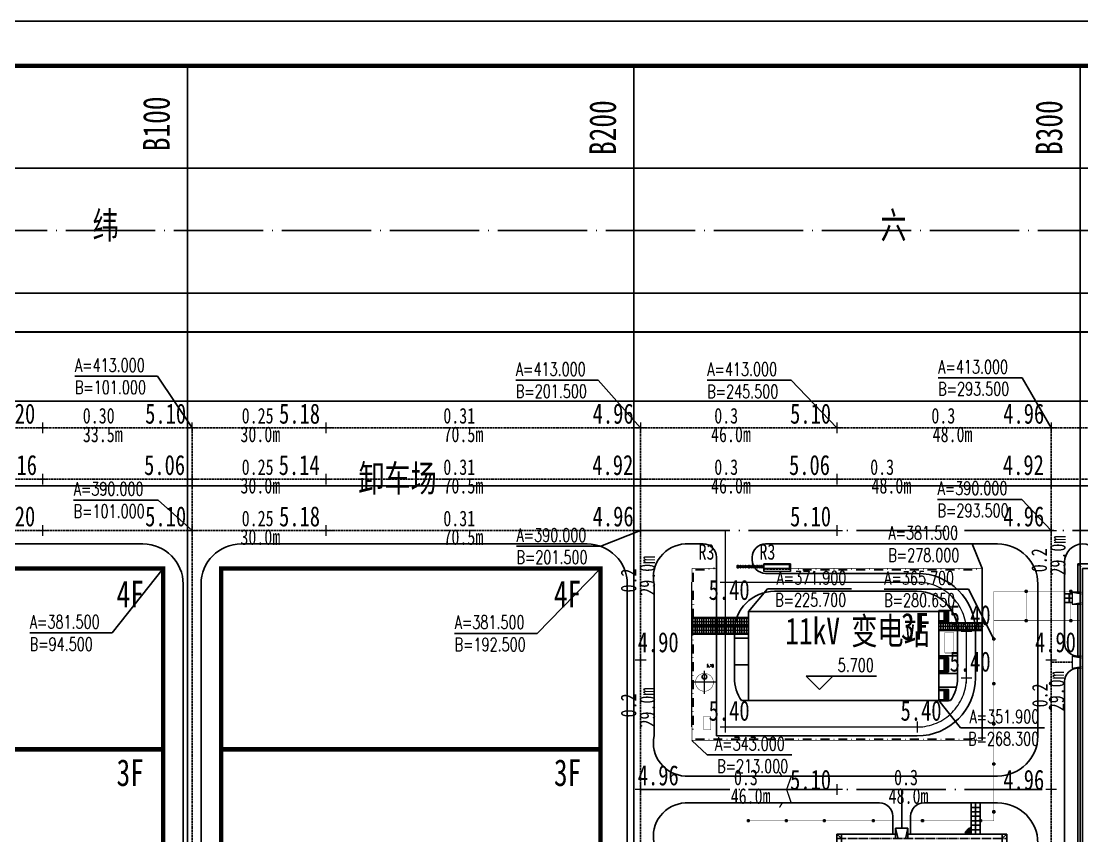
# Model space of a CAD drawing. Header units: metres. Extents: x -170 to 1091, y -90 to 504.
# Drawn here: x 62.7 to 300.4, y 321.6 to 504.1 of the extents above; entities that cross this region are included whole.
import ezdxf
from ezdxf.enums import TextEntityAlignment as Align

# ---------------------------------------------------------------- set-up
doc = ezdxf.new("R2010")
doc.units = ezdxf.units.M
for name, pattern in [('ACAD_ISO10W100', [18.7, 12, -3, 0.7, -3]), ('ACAD_ISO12W100', [22.4, 12, -3, 0.7, -3, 0.7, -3]), ('CENTER', [50.8, 31.75, -6.35, 6.35, -6.35]), ('CENTER2', [28.575, 19.05, -3.175, 3.175, -3.175]), ('DASH', [0.35, 0.25, -0.1]), ('DASHED2', [0.375, 0.25, -0.125]), ('DOTE', [2.42, 2, -0.2, 0.02, -0.2])]:
    doc.linetypes.add(name, pattern=pattern)
for name, color, linetype in [('1', 7, 'CONTINUOUS'), ('DIM_COOR', 3, 'CONTINUOUS'), ('DIM_ELEV', 3, 'CONTINUOUS'), ('DIM_SYMB', 3, 'CONTINUOUS'), ('DL', 7, 'CONTINUOUS'), ('DOTE', 1, 'DOTE'), ('GROUND', 2, 'CONTINUOUS'), ('PUB_DIM', 3, 'CONTINUOUS'), ('PUB_TEXT', 7, 'CONTINUOUS'), ('PUB_TITLE', 4, 'CONTINUOUS'), ('road', 2, 'CONTINUOUS'), ('S_STAIR', 2, 'CONTINUOUS'), ('STAIR', 2, 'CONTINUOUS'), ('围墙', 4, 'CONTINUOUS'), ('定位中心线', 3, 'CENTER2'), ('方格网', 6, 'CONTINUOUS'), ('柱', 2, 'CONTINUOUS'), ('电缆沟', 4, 'CONTINUOUS'), ('绿化', 3, 'CONTINUOUS'), ('选址蓝线', 5, 'CONTINUOUS'), ('道路HK', 1, 'CONTINUOUS')]:
    doc.layers.add(name, color=color, linetype=linetype)
doc.layers.add('双点划线', color=3, linetype='ACAD_ISO12W100', lineweight=18)
doc.layers.add('红线', color=1, linetype='CONTINUOUS', lineweight=9)
doc.styles.add('_TCH_DIM', font='SIMPLEX', dxfattribs={"bigfont": 'GBCBIG'})
doc.styles.add('DIM_FONT', font='SIMPLEX', dxfattribs={"width": 0.7, "bigfont": 'GBCBIG'})

# ---------------------------------------------------------------- blocks, each defined once
blk = doc.blocks.new('A$C10801FB6')
for p, q in [((84.37, 202.72), (7.96, 202.72)), ((7.96, 200.72), (7.96, 202.72)), ((8.57, 200.31), (7.96, 202.72)), ((84.05, 200.72), (84.37, 202.72)), ((84.37, 200.72), (84.37, 202.72)), ((2.85, 195.09), (2.85, 201.42)), ((7.96, 201.42), (2.85, 201.42)), ((3.55, 200.72), (2.85, 201.42)), ((89.4, 201.42), (84.37, 201.42)), ((88.7, 200.72), (89.4, 201.42)), ((89.4, 201.42), (89.4, 194.89)), ((88.7, 194.89), (90.7, 194.89)), ((88.7, 194.49), (90.7, 194.89)), ((90.7, 192.19), (90.7, 194.89)), ((88.7, 192.59), (90.7, 192.19)), ((2.85, 180.74), (2.85, 192.39)), ((88.7, 192.19), (90.7, 192.19)), ((88.7, 190.74), (90.7, 190.74)), ((88.7, 190.34), (90.7, 190.74)), ((89.4, 192.19), (89.4, 190.74)), ((90.7, 188.04), (90.7, 190.74)), ((88.7, 188.44), (90.7, 188.04)), ((88.7, 188.04), (90.7, 188.04)), ((89.4, 188.04), (89.4, 145.74)), ((2.85, 131.79), (2.85, 178.04)), ((88.7, 145.74), (90.7, 145.74)), ((88.7, 145.34), (90.7, 145.74)), ((90.7, 145.74), (90.7, 143.04)), ((88.7, 143.44), (90.7, 143.04)), ((88.7, 143.04), (90.7, 143.04)), ((89.4, 143.04), (89.4, 129.94)), ((88.7, 129.94), (89.8, 129.94)), ((88.7, 129.69), (89.7, 129.69)), ((88.7, 129.69), (89.7, 129.69)), ((88.7, 128.3), (88.7, 129.69)), ((88.7, 128.3), (89.07, 128.46)), ((88.75, 128.32), (88.75, 129.69)), ((88.75, 129.51), (89.65, 129.51)), ((88.75, 129.26), (89.65, 129.26)), ((88.75, 129.01), (89.65, 129.01)), ((88.75, 128.76), (89.65, 128.76)), ((88.75, 128.5), (89.17, 128.5)), ((89.16, 128.5), (89.92, 128.83)), ((89.4, 128.6), (89.4, 102.49)), ((89.65, 128.71), (89.65, 129.69)), ((89.7, 128.74), (89.7, 129.69)), ((89.7, 129.59), (89.8, 129.59)), ((89.8, 129.59), (89.8, 129.94)), ((2.85, 119.52), (2.85, 123.59)), ((2.85, 51.59), (2.85, 116.82)), ((88.7, 102.49), (90.7, 102.49)), ((88.7, 102.09), (90.7, 102.49)), ((90.7, 102.49), (90.7, 100.29)), ((88.7, 100.69), (90.7, 100.29)), ((88.7, 100.29), (90.7, 100.29)), ((89.4, 100.29), (89.4, 92.87)), ((88.7, 92.87), (90.7, 92.87)), ((88.7, 92.47), (90.7, 92.87)), ((90.7, 88.67), (90.7, 92.87)), ((88.7, 89.07), (90.7, 88.67)), ((88.7, 88.67), (90.7, 88.67)), ((89.4, 88.67), (89.4, 63.69)), ((90.7, 63.69), (88.7, 63.69)), ((88.7, 63.29), (90.7, 63.69)), ((90.7, 58.89), (90.7, 63.69)), ((88.7, 59.29), (90.7, 58.89)), ((88.7, 58.89), (90.7, 58.89)), ((89.4, 58.89), (89.4, 34.43)), ((2.85, 30.89), (2.85, 46.37)), ((88.7, 34.74), (89.07, 34.58)), ((88.7, 34.74), (88.7, 33.34)), ((88.7, 33.34), (89.7, 33.34)), ((88.7, 33.34), (89.7, 33.34)), ((88.75, 34.72), (88.75, 33.34)), ((88.75, 34.53), (89.17, 34.53)), ((88.75, 34.28), (89.65, 34.28)), ((88.75, 34.03), (89.65, 34.03)), ((88.75, 33.78), (89.65, 33.78)), ((88.75, 33.53), (89.65, 33.53)), ((89.16, 34.54), (89.92, 34.21)), ((89.65, 34.32), (89.65, 33.34)), ((89.7, 34.3), (89.7, 33.34)), ((89.7, 33.44), (89.8, 33.44)), ((89.8, 33.44), (89.8, 33.09)), ((88.7, 33.09), (89.8, 33.09)), ((89.4, 33.09), (89.4, 23.94)), ((2.85, 23.94), (2.85, 28.19)), ((88.7, 23.94), (90.7, 23.94)), ((88.7, 23.54), (90.7, 23.94)), ((90.7, 23.94), (90.7, 21.74)), ((88.7, 22.14), (90.7, 21.74)), ((88.7, 21.74), (90.7, 21.74)), ((89.4, 21.74), (89.4, 20.04)), ((88.7, 20.07), (88.7, 17.19)), ((88.7, 20.04), (89.4, 20.04))]:
    blk.add_line(p, q)
at = {"linetype": 'DASH', "ltscale": 1000}
for p, q in [((88.7, 129.69), (88.75, 129.69)), ((88.7, 33.34), (88.75, 33.34))]:
    blk.add_line(p, q, dxfattribs=at)
for points in [[(89.07, 128.46), (89, 128.49), (89.27, 128.46), (89.16, 128.5)], [(89.07, 34.58), (89, 34.55), (89.27, 34.58), (89.16, 34.54)]]:
    blk.add_lwpolyline(points)
at = {"layer": 'DOTE', "linetype": 'ACAD_ISO10W100', "ltscale": 200}
for p, q in [((88.37, 200.39), (3.87, 200.39)), ((3.87, 20.39), (3.87, 200.39)), ((88.37, 20.39), (88.37, 200.39)), ((88.37, 20.39), (3.87, 20.39)), ((58.87, 16.89), (58.87, 1.81)), ((101.49, 16.89), (58.87, 16.89))]:
    blk.add_line(p, q, dxfattribs=at)
at = {"layer": '双点划线'}
for p, q in [((1.55, 195.09), (3.55, 195.09)), ((1.55, 195.09), (3.55, 194.69)), ((1.55, 195.09), (1.55, 192.39)), ((1.55, 192.39), (3.55, 192.79)), ((1.55, 192.39), (3.55, 192.39)), ((1.55, 180.74), (1.55, 178.04)), ((1.55, 180.74), (3.55, 180.74)), ((1.55, 180.74), (3.55, 180.34)), ((1.55, 178.04), (3.55, 178.44)), ((1.55, 178.04), (3.55, 178.04)), ((1.55, 131.79), (3.55, 131.79)), ((1.55, 131.79), (3.55, 131.52)), ((1.55, 123.59), (1.55, 131.79)), ((1.55, 123.59), (3.55, 123.92)), ((1.55, 123.59), (3.55, 123.59)), ((1.55, 119.52), (3.55, 119.52)), ((1.55, 119.52), (3.55, 119.12)), ((1.55, 119.52), (1.55, 116.82)), ((1.55, 116.82), (3.55, 117.22)), ((1.55, 116.82), (3.55, 116.82)), ((1.55, 51.59), (1.55, 46.39)), ((1.55, 30.89), (1.55, 28.19)), ((1.55, 30.89), (3.55, 30.89)), ((1.55, 30.89), (3.55, 30.49)), ((1.55, 28.19), (3.55, 28.59)), ((1.55, 28.19), (3.55, 28.19))]:
    blk.add_line(p, q, dxfattribs=at)
at = {"layer": '双点划线', "linetype": 'Continuous'}
for p, q in [((1.55, 51.59), (3.55, 51.59)), ((1.55, 51.59), (3.55, 51.19)), ((1.55, 46.39), (3.55, 46.79)), ((1.55, 46.39), (3.55, 46.39)), ((1.55, 23.94), (1.55, 21.74)), ((1.55, 23.94), (3.55, 23.94)), ((1.55, 23.94), (3.55, 23.54)), ((1.55, 21.74), (3.55, 22.14)), ((1.55, 21.74), (3.55, 21.74))]:
    blk.add_line(p, q, dxfattribs=at)
blk = doc.blocks.new('A$C749D1FA9')
at = {"layer": '1'}
for p, q in [((-241741.55, 409281.69), (-241741.85, 409281.69)), ((-241741.85, 409281.69), (-241741.85, 409280.49)), ((-241741.55, 409281.54), (-241741.55, 409281.69)), ((-241741.27, 409281.54), (-241740.47, 409280.64)), ((-241782.85, 409272.99), (-241782.85, 409273.29)), ((-241782.85, 409273.29), (-241781.65, 409273.29)), ((-241782.7, 409272.99), (-241782.85, 409272.99)), ((-241782.7, 409273.14), (-241781.8, 409273.14)), ((-241781.65, 409272.99), (-241781.8, 409272.99)), ((-241781.65, 409273.29), (-241781.65, 409272.99)), ((-241782.7, 409272.69), (-241781.8, 409271.89))]:
    blk.add_line(p, q, dxfattribs=at)
at = {"layer": 'DOTE'}
for p, q in [((-241781.42, 409280.24), (-241625.42, 409280.24)), ((-241780.42, 409243.24), (-241780.42, 409281.24)), ((-241626.42, 409243.24), (-241626.42, 409281.24)), ((-241781.42, 409244.24), (-241625.42, 409244.24))]:
    blk.add_line(p, q, dxfattribs=at)
at = {"layer": 'GROUND'}
for p, q in [((-241756.32, 409281.29), (-241781.45, 409281.29)), ((-241781.45, 409281.29), (-241781.45, 409259.14)), ((-241780.65, 409280.49), (-241781.45, 409281.29)), ((-241701.12, 409281.29), (-241753.52, 409281.29)), ((-241629.82, 409281.29), (-241697.72, 409281.29)), ((-241625.4, 409281.29), (-241627.82, 409281.29)), ((-241626.2, 409280.49), (-241625.4, 409281.29)), ((-241625.4, 409243.19), (-241625.4, 409281.29)), ((-241781.45, 409256.34), (-241781.45, 409243.19)), ((-241780.65, 409243.99), (-241781.45, 409243.19)), ((-241781.45, 409243.19), (-241625.4, 409243.19)), ((-241626.2, 409243.99), (-241625.4, 409243.19))]:
    blk.add_line(p, q, dxfattribs=at)
at = {"layer": 'S_STAIR'}
for p, q in [((-241782.7, 409273.09), (-241781.8, 409273.09)), ((-241782.7, 409272.89), (-241781.8, 409272.89)), ((-241782.7, 409272.69), (-241781.8, 409272.69)), ((-241782.47, 409272.49), (-241781.8, 409272.49)), ((-241782.25, 409272.29), (-241781.8, 409272.29)), ((-241782.02, 409272.09), (-241781.8, 409272.09))]:
    blk.add_line(p, q, dxfattribs=at)
at = {"layer": 'STAIR'}
for p, q in [((-241753.52, 409282.59), (-241756.32, 409282.59)), ((-241756.32, 409282.59), (-241756.32, 409280.49)), ((-241755.82, 409280.49), (-241756.32, 409282.59)), ((-241754.02, 409280.49), (-241753.52, 409282.59)), ((-241753.52, 409282.59), (-241753.52, 409280.49)), ((-241697.72, 409282.59), (-241701.12, 409282.59)), ((-241701.12, 409282.59), (-241701.12, 409280.49)), ((-241700.62, 409280.49), (-241701.12, 409282.59)), ((-241698.22, 409280.49), (-241697.72, 409282.59)), ((-241697.72, 409282.59), (-241697.72, 409280.49)), ((-241627.82, 409282.59), (-241629.82, 409282.59)), ((-241629.82, 409282.59), (-241629.82, 409280.49)), ((-241629.32, 409280.49), (-241629.82, 409282.59)), ((-241628.32, 409280.49), (-241627.82, 409282.59)), ((-241627.82, 409282.59), (-241627.82, 409280.49)), ((-241741.67, 409281.54), (-241741.27, 409281.54)), ((-241741.67, 409281.54), (-241741.67, 409280.64)), ((-241741.47, 409281.54), (-241741.47, 409280.64)), ((-241741.27, 409281.54), (-241741.27, 409280.64)), ((-241741.07, 409281.31), (-241741.07, 409280.64)), ((-241740.87, 409281.09), (-241740.87, 409280.64)), ((-241740.67, 409280.86), (-241740.67, 409280.64)), ((-241782.7, 409273.14), (-241782.7, 409272.69)), ((-241781.8, 409273.14), (-241781.8, 409271.89)), ((-241782.75, 409259.14), (-241782.75, 409256.34)), ((-241782.75, 409259.14), (-241780.65, 409259.14)), ((-241780.65, 409258.64), (-241782.75, 409259.14)), ((-241780.65, 409256.84), (-241782.75, 409256.34)), ((-241782.75, 409256.34), (-241780.65, 409256.34))]:
    blk.add_line(p, q, dxfattribs=at)
at = {"layer": 'STAIR', "color": 4}
for p, q in [((-241777.87, 409280.54), (-241777.87, 409281.62)), ((-241777.87, 409281.27), (-241776.97, 409281.27)), ((-241777.87, 409281.07), (-241776.97, 409281.07)), ((-241777.87, 409280.87), (-241776.97, 409280.87)), ((-241776.97, 409280.54), (-241776.97, 409281.62)), ((-241771.87, 409280.54), (-241771.87, 409281.62)), ((-241771.87, 409281.27), (-241770.97, 409281.27)), ((-241771.87, 409281.07), (-241770.97, 409281.07)), ((-241771.87, 409280.87), (-241770.97, 409280.87)), ((-241770.97, 409280.54), (-241770.97, 409281.62)), ((-241765.87, 409280.54), (-241765.87, 409281.62)), ((-241765.87, 409281.27), (-241764.97, 409281.27)), ((-241765.87, 409281.07), (-241764.97, 409281.07)), ((-241765.87, 409280.87), (-241764.97, 409280.87)), ((-241764.97, 409280.54), (-241764.97, 409281.62)), ((-241759.87, 409280.54), (-241759.87, 409281.62)), ((-241759.87, 409281.27), (-241758.97, 409281.27)), ((-241759.87, 409281.07), (-241758.97, 409281.07)), ((-241759.87, 409280.87), (-241758.97, 409280.87)), ((-241758.97, 409280.54), (-241758.97, 409281.62))]:
    blk.add_line(p, q, dxfattribs=at)

msp = doc.modelspace()

# ---------------------------------------------------------------- linework, layer by layer
at = {"linetype": 'Continuous'}
for p, q in [((225.7, 351.9), (225.7, 371.9)), ((225.7, 371.9), (268.3, 371.9)), ((268.3, 371.9), (268.3, 351.9)), ((268.3, 351.9), (225.7, 351.9))]:
    msp.add_line(p, q, dxfattribs=at)
at = {"linetype": 'Continuous', "flags": 128}
for points, const_width in [([(67.5, 414.25), (67.5, 411.75)], 0.3), ([(101, 414.25), (101, 411.75)], 0.3), ([(131, 414.25), (131, 411.75)], 0.3), ([(201.5, 414.25), (201.5, 411.75)], 0.3), ([(245.5, 414.25), (245.5, 411.75)], 0.3), ([(293.5, 414.25), (293.5, 411.75)], 0.3), ([(66.25, 413), (68.75, 413)], 0.3), ([(99.75, 413), (102.25, 413)], 0.3), ([(129.75, 413), (132.25, 413)], 0.3), ([(200.25, 413), (202.75, 413)], 0.3), ([(244.25, 413), (246.75, 413)], 0.3), ([(292.25, 413), (294.75, 413)], 0.3), ([(66.25, 401.5), (68.75, 401.5)], 0.3), ([(67.5, 402.75), (67.5, 400.25)], 0.3), ([(99.75, 401.5), (102.25, 401.5)], 0.3), ([(101, 402.75), (101, 400.25)], 0.3), ([(129.75, 401.5), (132.25, 401.5)], 0.3), ([(131, 402.75), (131, 400.25)], 0.3), ([(200.25, 401.5), (202.75, 401.5)], 0.3), ([(201.5, 402.75), (201.5, 400.25)], 0.3), ([(244.25, 401.5), (246.75, 401.5)], 0.3), ([(245.5, 402.75), (245.5, 400.25)], 0.3), ([(292.25, 401.5), (294.75, 401.5)], 0.3), ([(293.5, 402.75), (293.5, 400.25)], 0.3), ([(66.25, 390), (68.75, 390)], 0.3), ([(67.5, 391.25), (67.5, 388.75)], 0.3), ([(99.75, 390), (102.25, 390)], 0.3), ([(101, 391.25), (101, 388.75)], 0.3), ([(129.75, 390), (132.25, 390)], 0.3), ([(131, 391.25), (131, 388.75)], 0.3), ([(200.25, 390), (202.75, 390)], 0.3), ([(201.5, 391.25), (201.5, 388.75)], 0.3), ([(244.25, 390), (246.75, 390)], 0.3), ([(245.5, 391.25), (245.5, 388.75)], 0.3), ([(292.25, 390), (294.75, 390)], 0.3), ([(293.5, 391.25), (293.5, 388.75)], 0.3), ([(219.25, 378.4), (221.75, 378.4)], 0.3), ([(220.5, 379.65), (220.5, 377.15)], 0.3), ([(274.5, 368.65), (274.5, 366.15)], 0.3), ([(273.25, 367.4), (275.75, 367.4)], 0.3), ([(201.5, 362.25), (201.5, 359.75)], 0.3), ([(293.5, 362.25), (293.5, 359.75)], 0.3), ([(200.25, 361), (202.75, 361)], 0.3), ([(292.25, 361), (294.75, 361)], 0.3), ([(273.25, 357), (275.75, 357)], 0.3), ([(274.5, 358.25), (274.5, 355.75)], 0.3), ([(220.5, 347.25), (220.5, 344.75)], 0.3), ([(263.5, 347.25), (263.5, 344.75)], 0.3), ([(219.25, 346), (221.75, 346)], 0.3), ([(262.25, 346), (264.75, 346)], 0.3), ([(9.5, 341), (94.5, 341)], 1), ([(107.5, 341), (192.5, 341)], 1), ([(232.57, 335.94), (233.15, 335), (235.29, 335), (234.22, 332), (235.24, 329), (233.25, 329), (232.61, 327.96)], 0.3), ([(201.5, 333.25), (201.5, 330.75)], 0.3), ([(245.5, 333.25), (245.5, 330.75)], 0.3), ([(293.5, 333.25), (293.5, 330.75)], 0.3), ([(200.25, 332), (202.75, 332)], 0.3), ([(244.25, 332), (246.75, 332)], 0.3), ([(292.25, 332), (294.75, 332)], 0.3)]:
    msp.add_lwpolyline(points, dxfattribs=dict(at, const_width=const_width))
at = {"linetype": 'Continuous', "const_width": 1, "flags": 128}
for points in [[(94.5, 381.5), (94.5, 201.5), (9.5, 201.5), (9.5, 268.05), (9.5, 268.05), (9.5, 381.5)], [(192.5, 201.5), (107.5, 201.5), (107.5, 381.5), (192.5, 381.5)]]:
    msp.add_lwpolyline(points, close=True, dxfattribs=at)
at = {"linetype": 'Continuous', "const_width": 0.1}
for points in [[(280.65, 376.4), (300, 376.4)], [(280.65, 325), (280.65, 376.4)], [(287.9, 369.6), (287.9, 376.6)], [(297.9, 369.6), (297.9, 376.6)], [(280.65, 369.8), (300, 369.8)], [(280.85, 365.7), (280.45, 365.7)], [(280.85, 355.7), (280.45, 355.7)], [(280.85, 346.7), (280.45, 346.7)], [(280.85, 337.7), (280.45, 337.7)], [(280.85, 327), (280.45, 327)], [(280.65, 325), (225.45, 325)], [(277.65, 325.2), (277.65, 324.8)]]:
    msp.add_lwpolyline(points, dxfattribs=at)
at = {"layer": 'DIM_COOR', "color": 4, "linetype": 'Continuous'}
for p, q in [((93.22, 424.55), (74.74, 424.55)), ((101, 413), (93.22, 424.55)), ((192.02, 423.67), (173.54, 423.67)), ((201.5, 413), (192.02, 423.67)), ((286.98, 424.2), (268.17, 424.2)), ((293.5, 413), (286.98, 424.2)), ((286.95, 396.97), (268.03, 396.97)), ((293.5, 390), (286.95, 396.97)), ((93.38, 396.82), (74.46, 396.82)), ((101, 390), (93.38, 396.82)), ((201.5, 390), (192.6, 386.49)), ((192.6, 386.49), (173.68, 386.49))]:
    msp.add_line(p, q, dxfattribs=at)
at = {"layer": 'DIM_COOR', "color": 3, "linetype": 'Continuous'}
for p, q in [((235.23, 423.64), (216.42, 423.64)), ((245.5, 413), (235.23, 423.64)), ((275.8, 387), (256.99, 387)), ((278, 381.5), (275.8, 387)), ((94.5, 381.5), (83.11, 367.06)), ((192.5, 381.5), (178.31, 366.97)), ((225.7, 371.9), (229.93, 376.94)), ((229.93, 376.94), (248.74, 376.94)), ((274.99, 376.88), (256.07, 376.88)), ((280.65, 365.7), (274.99, 376.88)), ((83.11, 367.06), (64.63, 367.06)), ((178.31, 366.97), (159.83, 366.97)), ((268.3, 351.9), (273.16, 345.83)), ((273.16, 345.83), (291.97, 345.83)), ((213, 343), (216.43, 339.74)), ((216.43, 339.74), (235.35, 339.74))]:
    msp.add_line(p, q, dxfattribs=at)
at = {"layer": 'DIM_ELEV', "linetype": 'Continuous'}
for p, q in [((241.6, 354.36), (238.6, 357.36)), ((238.6, 357.36), (254.36, 357.36)), ((241.6, 354.36), (244.6, 357.36))]:
    msp.add_line(p, q, dxfattribs=at)
at = {"layer": 'DIM_SYMB', "linetype": 'Continuous'}
for points in [[(74.55, 413, 0, 0, 0), (85.62, 413, 0.8, 0, 0), (88.62, 413, 0, 0, 0)], [(121.04, 413, 0, 0, 0), (109.98, 413, 0.8, 0, 0), (106.98, 413, 0, 0, 0)], [(155.34, 413, 0, 0, 0), (166.41, 413, 0.8, 0, 0), (169.41, 413, 0, 0, 0)], [(226.13, 413, 0, 0, 0), (215.06, 413, 0.8, 0, 0), (212.06, 413, 0, 0, 0)], [(264.87, 413, 0, 0, 0), (275.94, 413, 0.8, 0, 0), (278.94, 413, 0, 0, 0)], [(121.04, 401.5, 0, 0, 0), (109.98, 401.5, 0.8, 0, 0), (106.98, 401.5, 0, 0, 0)], [(155.34, 401.5, 0, 0, 0), (166.41, 401.5, 0.8, 0, 0), (169.41, 401.5, 0, 0, 0)], [(226.13, 401.5, 0, 0, 0), (215.06, 401.5, 0.8, 0, 0), (212.06, 401.5, 0, 0, 0)], [(250.89, 401.5, 0, 0, 0), (261.95, 401.5, 0.8, 0, 0), (264.95, 401.5, 0, 0, 0)], [(121.04, 390, 0, 0, 0), (109.98, 390, 0.8, 0, 0), (106.98, 390, 0, 0, 0)], [(155.34, 390, 0, 0, 0), (166.41, 390, 0.8, 0, 0), (169.41, 390, 0, 0, 0)], [(293.5, 388.9, 0, 0, 0), (293.5, 377.84, 0.8, 0, 0), (293.5, 374.84, 0, 0, 0)], [(201.5, 384.37, 0, 0, 0), (201.5, 373.3, 0.8, 0, 0), (201.5, 370.3, 0, 0, 0)], [(208.66, 375.85, 0, 0, 0), (207.04, 372.18, 0.4, 0, 0), (206.44, 370.81, 0, 0, 0)], [(282.34, 375.85, 0, 0, 0), (283.96, 372.18, 0.4, 0, 0), (284.56, 370.81, 0, 0, 0)], [(293.5, 345.69, 0, 0, 0), (293.5, 356.75, 0.8, 0, 0), (293.5, 359.75, 0, 0, 0)], [(201.5, 343.85, 0, 0, 0), (201.5, 354.92, 0.8, 0, 0), (201.5, 357.92, 0, 0, 0)], [(299.34, 345.24, 0, 0, 0), (297.72, 341.57, 0.4, 0, 0), (297.11, 340.2, 0, 0, 0)], [(230.54, 332, 0, 0, 0), (219.47, 332, 0.8, 0, 0), (216.47, 332, 0, 0, 0)], [(254.73, 332, 0, 0, 0), (267.3, 332, 0.8, 0, 0), (270.3, 332, 0, 0, 0)]]:
    msp.add_lwpolyline(points, format="xyseb", dxfattribs=at)
at = {"layer": 'DOTE', "ltscale": 10}
for p, q in [((-145.08, 457.18), (520.59, 457.18)), ((201.5, 390), (489.5, 390)), ((201.5, 332), (291.5, 332)), ((260, 323.34), (260, 332))]:
    msp.add_line(p, q, dxfattribs=at)
at = {"layer": 'DOTE', "ltscale": 0.01}
for p, q in [((524.79, 413), (-2.5, 413)), ((101, 413), (101, 198)), ((201.5, 142.97), (201.5, 413)), ((293.5, 143.5), (293.5, 413)), ((489.5, 401.5), (-2.5, 401.5)), ((-2.5, 390), (201.5, 390)), ((298.18, 360.5), (293.5, 360.5))]:
    msp.add_line(p, q, dxfattribs=at)
at = {"layer": 'DOTE', "linetype": 'DOTE', "ltscale": 0.01, "const_width": 0.5, "flags": 128}
msp.add_lwpolyline([(26.19, 286.22), (23.57, 434.45), (400.99, 434.46), (411.28, -8.08), (-14.92, -25.64), (-15.94, 284.57)], close=True, dxfattribs=at)
at = {"layer": 'GROUND', "ltscale": 2000}
for p, q in [((218.5, 344), (218.5, 384)), ((229.5, 380.4), (263.5, 380.4)), ((278, 343), (278, 381.5)), ((231.5, 376.4), (263.5, 376.4)), ((222.5, 357), (222.5, 367.4)), ((272.5, 357), (272.5, 367.4)), ((276.5, 357), (276.5, 367.4)), ((225.7, 365.9), (222.5, 365.9)), ((268.3, 361.95), (272.5, 361.95)), ((225.7, 359.9), (222.5, 359.9)), ((268.3, 357.95), (272.5, 357.95)), ((268.3, 354.9), (272.25, 354.9)), ((225.7, 351.9), (224.08, 351.9)), ((218.5, 344), (263.5, 344))]:
    msp.add_line(p, q, dxfattribs=at)
for centre, radius, start, end in [((263.5, 367.4), 13, 0, 90), ((231.5, 367.4), 9, 90, 180), ((263.5, 367.4), 9, 0, 90), ((231.5, 357), 9, 180, 214.518), ((263.5, 357), 13, 270, 0), ((263.5, 357), 9, 325.4915, 0)]:
    msp.add_arc(centre, radius, start, end, dxfattribs=at)
at = {"layer": 'PUB_TITLE', "linetype": 'Continuous'}
msp.add_lwpolyline([(-170.08, -89.94), (1090.92, -89.94), (1090.92, 504.06), (-170.08, 504.06)], close=True, dxfattribs=at)
at = {"layer": 'PUB_TITLE', "linetype": 'Continuous', "const_width": 1}
msp.add_lwpolyline([(-145.08, -79.94), (1080.92, -79.94), (1080.92, 494.06), (-145.08, 494.06)], close=True, dxfattribs=at)
at = {"layer": 'road', "linetype": 'Continuous'}
for p, q in [((501.43, 419), (54.63, 419)), ((12.5, 387), (90, 387)), ((112, 387), (189.5, 387)), ((211.5, 387), (215.5, 387)), ((229.5, 387), (281.5, 387)), ((226.5, 384), (226.5, 383.4)), ((296.5, 364.85), (296.5, 382.95)), ((99, 378), (99, 226)), ((103, 378), (103, 225.96)), ((198.5, 206), (198.5, 378)), ((204.5, 344), (204.5, 378)), ((290.5, 344), (290.5, 378)), ((298.18, 375.85), (296.5, 375.85)), ((297.5, 373.85), (297.5, 375.85)), ((298.18, 374.85), (296.5, 374.85)), ((298.18, 373.85), (296.5, 373.85)), ((300.18, 361.85), (299.5, 361.85)), ((300, 359.15), (299.5, 359.15)), ((296.5, 315.9), (296.5, 356.15)), ((211.5, 335), (281.5, 335)), ((211.5, 329), (255, 329)), ((265, 329), (281.5, 329)), ((275.55, 322.02), (275.55, 329)), ((275.55, 328), (277.55, 328)), ((276.55, 322.02), (276.55, 329)), ((277.55, 322.02), (277.55, 329)), ((258, 322.02), (258, 326)), ((262, 322.02), (262, 326)), ((275.55, 327), (277.55, 327)), ((275.55, 326), (277.55, 326)), ((275.55, 325), (277.55, 325)), ((275.55, 324), (277.55, 324)), ((275.55, 323), (277.55, 323))]:
    msp.add_line(p, q, dxfattribs=at)
for centre, radius, start, end in [((90, 378), 9, 0, 90), ((112, 378), 9, 90, 180), ((189.5, 378), 9, 0, 90), ((211.83, 379.52), 7.48, 92.4941, 191.7559), ((215.5, 384), 3, 0, 90), ((229.5, 384), 3, 90, 180), ((281.5, 378), 9, 0, 90), ((300.55, 382.95), 4.05, 0, 180), ((229.5, 383.4), 3, 180, 270), ((299.5, 364.85), 3, 180, 270), ((299.5, 356.15), 3, 90, 180), ((211.83, 342.48), 7.48, 168.2441, 267.5059), ((281.5, 344), 9, 270, 0), ((211.83, 321.52), 7.48, 92.4941, 191.7559), ((255, 326), 3, 360, 90), ((265, 326), 3, 90, 180), ((281.5, 320), 9, 0, 90)]:
    msp.add_arc(centre, radius, start, end, dxfattribs=at)
at = {"layer": '围墙'}
for p, q in [((213.3, 378.49), (213.3, 380.49)), ((213.81, 381.2), (215.81, 381.2)), ((237.81, 381.2), (239.81, 381.2)), ((241.81, 381.2), (243.81, 381.2)), ((245.81, 381.2), (247.81, 381.2)), ((249.81, 381.2), (251.81, 381.2)), ((253.81, 381.2), (255.81, 381.2)), ((257.81, 381.2), (259.81, 381.2)), ((261.81, 381.2), (263.81, 381.2)), ((265.81, 381.2), (267.81, 381.2)), ((269.81, 381.2), (271.81, 381.2)), ((273.81, 381.2), (275.81, 381.2)), ((213.3, 374.49), (213.3, 376.49)), ((213.3, 370.49), (213.3, 372.49)), ((225.7, 371.9), (268.3, 371.9)), ((225.7, 351.9), (225.7, 371.9)), ((268.3, 372.08), (271.19, 372.08)), ((268.3, 372.08), (268.3, 351.9)), ((270.45, 371.84), (268.3, 371.84)), ((213.12, 366.49), (213.12, 368.49)), ((270.45, 369.74), (268.3, 369.74)), ((213.3, 362.49), (213.3, 364.49)), ((270.45, 361.3), (268.3, 361.3)), ((213.3, 358.49), (213.3, 360.49)), ((213.3, 354.5), (213.3, 356.49)), ((270.45, 358.6), (268.3, 358.6)), ((270.45, 354.16), (268.3, 354.16)), ((213.3, 350.49), (213.3, 352.49)), ((225.7, 351.9), (268.3, 351.9)), ((270.45, 352.06), (268.3, 352.06)), ((268.3, 351.9), (270.92, 351.9)), ((213.3, 346.5), (213.3, 348.49)), ((213.81, 343.3), (215.81, 343.3)), ((217.81, 343.3), (219.81, 343.3)), ((221.81, 343.3), (223.81, 343.3)), ((225.81, 343.3), (227.81, 343.3)), ((229.81, 343.3), (231.81, 343.3)), ((233.81, 343.3), (235.81, 343.3)), ((237.81, 343.3), (239.81, 343.3)), ((241.81, 343.3), (243.81, 343.3)), ((245.81, 343.3), (247.81, 343.3)), ((249.81, 343.3), (251.81, 343.3)), ((253.81, 343.3), (255.81, 343.3)), ((257.81, 343.3), (259.81, 343.3)), ((261.81, 343.3), (263.81, 343.3)), ((265.81, 343.3), (267.81, 343.3)), ((269.81, 343.3), (271.81, 343.3)), ((273.81, 343.3), (275.81, 343.3))]:
    msp.add_line(p, q, dxfattribs=at)
at = {"layer": '围墙', "const_width": 0.15}
for points in [[(213, 381.5), (218.5, 381.5)], [(213, 343), (213, 381.5)], [(216.82, 381.13), (216.82, 381.5)], [(216.82, 381.13), (216.82, 381.5)], [(235.08, 381.5), (278, 381.5)], [(236.82, 381.13), (236.82, 381.5)], [(236.82, 381.13), (236.82, 381.5)], [(240.82, 381.13), (240.82, 381.5)], [(240.82, 381.13), (240.82, 381.5)], [(244.82, 381.13), (244.82, 381.5)], [(244.82, 381.13), (244.82, 381.5)], [(248.82, 381.13), (248.82, 381.5)], [(248.82, 381.13), (248.82, 381.5)], [(252.82, 381.13), (252.82, 381.5)], [(252.82, 381.13), (252.82, 381.5)], [(256.82, 381.13), (256.82, 381.5)], [(256.82, 381.13), (256.82, 381.5)], [(260.82, 381.13), (260.82, 381.5)], [(260.82, 381.13), (260.82, 381.5)], [(264.82, 381.13), (264.82, 381.5)], [(264.82, 381.13), (264.82, 381.5)], [(268.82, 381.13), (268.82, 381.5)], [(268.82, 381.13), (268.82, 381.5)], [(272.82, 381.13), (272.82, 381.5)], [(272.82, 381.13), (272.82, 381.5)], [(276.82, 381.13), (276.82, 381.5)], [(276.82, 381.13), (276.82, 381.5)], [(278, 381.5), (278, 343)], [(213.37, 373.5), (213, 373.5)], [(213.55, 373.5), (213.18, 373.5)], [(213.37, 369.5), (213, 369.5)], [(213.37, 369.5), (213, 369.5)], [(213.37, 365.5), (213, 365.5)], [(213.37, 361.5), (213, 361.5)], [(213.37, 361.5), (213, 361.5)], [(213.37, 357.5), (213, 357.5)], [(213.37, 357.5), (213, 357.5)], [(213.37, 353.5), (213, 353.5)], [(213.37, 349.5), (213, 349.5)], [(213.37, 349.5), (213, 349.5)], [(213.37, 345.51), (213, 345.51)], [(278, 343), (213, 343)], [(216.82, 343.37), (216.82, 343)], [(216.82, 343.37), (216.82, 343)], [(220.82, 343.37), (220.82, 343)], [(220.82, 343.37), (220.82, 343)], [(224.82, 343.37), (224.82, 343)], [(224.82, 343.37), (224.82, 343)], [(228.82, 343.37), (228.82, 343)], [(228.82, 343.37), (228.82, 343)], [(232.82, 343.37), (232.82, 343)], [(232.82, 343.37), (232.82, 343)], [(236.82, 343.37), (236.82, 343)], [(236.82, 343.37), (236.82, 343)], [(240.82, 343.37), (240.82, 343)], [(240.82, 343.37), (240.82, 343)], [(244.82, 343.37), (244.82, 343)], [(244.82, 343.37), (244.82, 343)], [(248.82, 343.37), (248.82, 343)], [(248.82, 343.37), (248.82, 343)], [(252.82, 343.37), (252.82, 343)], [(252.82, 343.37), (252.82, 343)], [(256.82, 343.37), (256.82, 343)], [(256.82, 343.37), (256.82, 343)], [(260.82, 343.37), (260.82, 343)], [(260.82, 343.37), (260.82, 343)], [(264.82, 343.37), (264.82, 343)], [(264.82, 343.37), (264.82, 343)], [(268.82, 343.37), (268.82, 343)], [(268.82, 343.37), (268.82, 343)], [(272.82, 343.37), (272.82, 343)], [(272.82, 343.37), (272.82, 343)], [(276.82, 343.37), (276.82, 343)], [(276.82, 343.37), (276.82, 343)]]:
    msp.add_lwpolyline(points, dxfattribs=at)
at = {"layer": '围墙'}
for points in [[(268.3, 372.08), (270.45, 372.08), (270.45, 369.5), (268.3, 369.5)], [(269.55, 371.84), (269.55, 369.74)], [(269.85, 371.84), (269.85, 369.74)], [(270.15, 371.84), (270.15, 369.74)], [(268.3, 361.54), (270.45, 361.54), (270.45, 358.36), (268.3, 358.36)], [(269.55, 361.3), (269.55, 358.6)], [(269.85, 361.3), (269.85, 358.6)], [(270.15, 361.3), (270.15, 358.6)], [(268.3, 354.4), (270.45, 354.4), (270.45, 351.82), (268.3, 351.82)], [(269.55, 354.16), (269.55, 352.06)], [(269.85, 354.16), (269.85, 352.06)], [(270.15, 354.16), (270.15, 352.06)]]:
    msp.add_lwpolyline(points, dxfattribs=at)
at = {"layer": '围墙', "linetype": 'DASH', "ltscale": 2000, "const_width": 0.1}
for points in [[(269.68, 367.17), (271.68, 367.17)], [(269.68, 367.17), (269.68, 362.56)], [(271.68, 367.17), (271.68, 362.56)], [(269.68, 362.56), (271.68, 362.56)]]:
    msp.add_lwpolyline(points, dxfattribs=at)
for points in [[(213.8, 356, -1), (217.8, 356)], [(213.8, 356, 1), (217.8, 356)]]:
    msp.add_lwpolyline(points, format="xyb", dxfattribs=at)
at = {"layer": '围墙', "const_width": 0.1}
msp.add_lwpolyline([(217.15, 348.41), (217.14, 345.41), (215.64, 345.42), (215.65, 348.42)], close=True, dxfattribs=at)
at = {"layer": '围墙'}
msp.add_circle((215.8, 357.26), 0.518, dxfattribs=at)
at = {"layer": '定位中心线'}
for points in [[(287.7, 376.6), (287.7, 376.2), (288.1, 376.2), (288.1, 376.6)], [(297.7, 376.6), (297.7, 376.2), (298.1, 376.2), (298.1, 376.6)], [(287.7, 370), (287.7, 369.6), (288.1, 369.6), (288.1, 370)], [(297.7, 370), (297.7, 369.6), (298.1, 369.6), (298.1, 370)], [(280.45, 365.9), (280.45, 365.5), (280.85, 365.5), (280.85, 365.9)], [(280.45, 355.9), (280.45, 355.5), (280.85, 355.5), (280.85, 355.9)], [(280.45, 346.9), (280.45, 346.5), (280.85, 346.5), (280.85, 346.9)], [(280.45, 337.9), (280.45, 337.5), (280.85, 337.5), (280.85, 337.9)], [(280.45, 327.2), (280.45, 326.8), (280.85, 326.8), (280.85, 327.2)], [(225.45, 325.2), (225.45, 324.8), (225.85, 324.8), (225.85, 325.2)], [(233.95, 325.2), (233.95, 324.8), (234.35, 324.8), (234.35, 325.2)], [(242.45, 325.2), (242.45, 324.8), (242.85, 324.8), (242.85, 325.2)], [(253.45, 325.2), (253.45, 324.8), (253.85, 324.8), (253.85, 325.2)], [(264.45, 325.2), (264.45, 324.8), (264.85, 324.8), (264.85, 325.2)], [(277.45, 325.2), (277.45, 324.8), (277.85, 324.8), (277.85, 325.2)]]:
    msp.add_lwpolyline(points, close=True, dxfattribs=at)
at = {"layer": '方格网', "color": 6, "linetype": 'Continuous'}
for p, q in [((100, -54.65), (100, 494.06)), ((200, -54.65), (200, 494.06)), ((300, -54.65), (300, 494.06)), ((850.55, 400), (-76.88, 400))]:
    msp.add_line(p, q, dxfattribs=at)
at = {"layer": '柱', "lineweight": 15}
for p, q in [((235.08, 382.55), (229.08, 382.55)), ((235.08, 382.55), (229.08, 382.55)), ((235.08, 380.85), (229.08, 380.85))]:
    msp.add_line(p, q, dxfattribs=at)
at = {"layer": '柱'}
for p, q in [((229.08, 380.85), (229.08, 382.55)), ((229.08, 380.85), (229.08, 381.5)), ((235.08, 380.85), (235.08, 382.55))]:
    msp.add_line(p, q, dxfattribs=at)
at = {"layer": '柱', "linetype": 'DASHED2', "lineweight": 15, "ltscale": 3000}
msp.add_line((234.83, 382.3), (229.08, 382.3), dxfattribs=at)
at = {"layer": '柱', "linetype": 'DASHED2', "ltscale": 3000}
for p, q in [((229.08, 381.5), (234.83, 381.5)), ((234.83, 381.5), (234.83, 382.3))]:
    msp.add_line(p, q, dxfattribs=at)
at = {"layer": '柱', "linetype": 'DASH', "lineweight": 15, "ltscale": 2}
msp.add_line((235.08, 381.25), (229.08, 381.25), dxfattribs=at)
at = {"layer": '柱', "const_width": 0.01}
for points in [[(217.79, 382.3), (218.34, 382.3)], [(217.79, 382.3), (217.79, 381.5)], [(217.79, 381.5), (218.34, 381.5)], [(218.34, 382.3), (218.34, 381.5)], [(223.62, 381.65), (223.46, 381.9), (223.62, 382.15)], [(223.46, 381.65), (223.62, 381.9), (223.46, 382.15)], [(223.66, 381.65), (223.82, 381.9), (223.66, 382.15)], [(223.82, 381.65), (223.66, 381.9), (223.82, 382.15)], [(223.86, 381.65), (224.02, 381.9), (223.86, 382.15)], [(224.02, 381.65), (223.86, 381.9), (224.02, 382.15)], [(224.22, 381.65), (224.06, 381.9), (224.22, 382.15)], [(224.06, 381.65), (224.22, 381.9), (224.06, 382.15)], [(224.26, 381.65), (224.42, 381.9), (224.26, 382.15)], [(224.42, 381.65), (224.26, 381.9), (224.42, 382.15)], [(224.62, 381.65), (224.46, 381.9), (224.62, 382.15)], [(224.46, 381.65), (224.62, 381.9), (224.46, 382.15)], [(224.82, 381.65), (224.66, 381.9), (224.82, 382.15)], [(224.66, 381.65), (224.82, 381.9), (224.66, 382.15)], [(224.86, 381.65), (225.02, 381.9), (224.86, 382.15)], [(225.02, 381.65), (224.86, 381.9), (225.02, 382.15)], [(225.22, 381.65), (225.06, 381.9), (225.22, 382.15)], [(225.06, 381.65), (225.22, 381.9), (225.06, 382.15)], [(225.26, 381.65), (225.42, 381.9), (225.26, 382.15)], [(225.42, 381.65), (225.26, 381.9), (225.42, 382.15)], [(225.46, 381.65), (225.62, 381.9), (225.46, 382.15)], [(225.62, 381.65), (225.46, 381.9), (225.62, 382.15)], [(225.82, 381.65), (225.66, 381.9), (225.82, 382.15)], [(225.66, 381.65), (225.82, 381.9), (225.66, 382.15)], [(225.86, 381.65), (226.02, 381.9), (225.86, 382.15)], [(226.02, 381.65), (225.86, 381.9), (226.02, 382.15)], [(226.22, 381.65), (226.06, 381.9), (226.22, 382.15)], [(226.06, 381.65), (226.22, 381.9), (226.06, 382.15)], [(226.42, 381.65), (226.26, 381.9), (226.42, 382.15)], [(226.26, 381.65), (226.42, 381.9), (226.26, 382.15)], [(226.46, 381.65), (226.62, 381.9), (226.46, 382.15)], [(226.62, 381.65), (226.46, 381.9), (226.62, 382.15)], [(226.66, 381.65), (226.82, 381.9), (226.66, 382.15)], [(226.82, 381.65), (226.66, 381.9), (226.82, 382.15)], [(227.02, 381.65), (226.86, 381.9), (227.02, 382.15)], [(226.86, 381.65), (227.02, 381.9), (226.86, 382.15)], [(227.06, 381.65), (227.22, 381.9), (227.06, 382.15)], [(227.22, 381.65), (227.06, 381.9), (227.22, 382.15)], [(227.42, 381.65), (227.26, 381.9), (227.42, 382.15)], [(227.26, 381.65), (227.42, 381.9), (227.26, 382.15)], [(227.46, 381.65), (227.62, 381.9), (227.46, 382.15)], [(227.62, 381.65), (227.46, 381.9), (227.62, 382.15)], [(227.82, 381.65), (227.66, 381.9), (227.82, 382.15)], [(227.66, 381.65), (227.82, 381.9), (227.66, 382.15)], [(228.02, 381.65), (227.86, 381.9), (228.02, 382.15)], [(227.86, 381.65), (228.02, 381.9), (227.86, 382.15)], [(228.06, 381.65), (228.22, 381.9), (228.06, 382.15)], [(228.22, 381.65), (228.06, 381.9), (228.22, 382.15)], [(228.42, 381.65), (228.26, 381.9), (228.42, 382.15)], [(228.26, 381.65), (228.42, 381.9), (228.26, 382.15)], [(228.46, 381.65), (228.62, 381.9), (228.46, 382.15)], [(228.62, 381.65), (228.46, 381.9), (228.62, 382.15)], [(228.82, 381.65), (228.66, 381.9), (228.82, 382.15)], [(228.66, 381.65), (228.82, 381.9), (228.66, 382.15)], [(228.86, 381.65), (229.02, 381.9), (228.86, 382.15)], [(229.02, 381.65), (228.86, 381.9), (229.02, 382.15)]]:
    msp.add_lwpolyline(points, dxfattribs=at)
at = {"layer": '柱'}
for points in [[(223.46, 382.15), (223.12, 382.15), (223.12, 381.65), (223.46, 381.65)], [(223.16, 381.65), (223.12, 381.65), (223.12, 382.15), (223.16, 382.15)], [(223.46, 381.65), (223.42, 381.65), (223.42, 382.15), (223.46, 382.15)], [(223.46, 381.65), (223.42, 381.65), (223.42, 382.15), (223.46, 382.15)], [(223.66, 381.65), (223.62, 381.65), (223.62, 382.15), (223.66, 382.15)], [(223.86, 381.65), (223.82, 381.65), (223.82, 382.15), (223.86, 382.15)], [(224.06, 381.65), (224.02, 381.65), (224.02, 382.15), (224.06, 382.15)], [(224.26, 381.65), (224.22, 381.65), (224.22, 382.15), (224.26, 382.15)], [(224.46, 381.65), (224.42, 381.65), (224.42, 382.15), (224.46, 382.15)], [(224.66, 381.65), (224.62, 381.65), (224.62, 382.15), (224.66, 382.15)], [(224.86, 381.65), (224.82, 381.65), (224.82, 382.15), (224.86, 382.15)], [(225.06, 381.65), (225.02, 381.65), (225.02, 382.15), (225.06, 382.15)], [(225.26, 381.65), (225.22, 381.65), (225.22, 382.15), (225.26, 382.15)], [(225.46, 381.65), (225.42, 381.65), (225.42, 382.15), (225.46, 382.15)], [(225.66, 381.65), (225.62, 381.65), (225.62, 382.15), (225.66, 382.15)], [(225.86, 381.65), (225.82, 381.65), (225.82, 382.15), (225.86, 382.15)], [(226.06, 381.65), (226.02, 381.65), (226.02, 382.15), (226.06, 382.15)], [(226.26, 381.65), (226.22, 381.65), (226.22, 382.15), (226.26, 382.15)], [(226.46, 381.65), (226.42, 381.65), (226.42, 382.15), (226.46, 382.15)], [(226.66, 381.65), (226.62, 381.65), (226.62, 382.15), (226.66, 382.15)], [(226.86, 381.65), (226.82, 381.65), (226.82, 382.15), (226.86, 382.15)], [(227.06, 381.65), (227.02, 381.65), (227.02, 382.15), (227.06, 382.15)], [(227.26, 381.65), (227.22, 381.65), (227.22, 382.15), (227.26, 382.15)], [(227.46, 381.65), (227.42, 381.65), (227.42, 382.15), (227.46, 382.15)], [(227.66, 381.65), (227.62, 381.65), (227.62, 382.15), (227.66, 382.15)], [(227.86, 381.65), (227.82, 381.65), (227.82, 382.15), (227.86, 382.15)], [(228.06, 381.65), (228.02, 381.65), (228.02, 382.15), (228.06, 382.15)], [(228.26, 381.65), (228.22, 381.65), (228.22, 382.15), (228.26, 382.15)], [(228.46, 381.65), (228.42, 381.65), (228.42, 382.15), (228.46, 382.15)], [(228.66, 381.65), (228.62, 381.65), (228.62, 382.15), (228.66, 382.15)], [(228.86, 381.65), (228.82, 381.65), (228.82, 382.15), (228.86, 382.15)], [(229.06, 381.65), (229.02, 381.65), (229.02, 382.15), (229.06, 382.15)]]:
    msp.add_lwpolyline(points, close=True, dxfattribs=at)
msp.add_point((217.91, 381.5), dxfattribs=at)
at = {"layer": '电缆沟', "color": 6}
for p, q in [((225.7, 370.5), (213, 370.5)), ((225.7, 368.8), (213, 368.8)), ((225.7, 368.5), (213, 368.5)), ((213.2, 370.5), (213.2, 368.8)), ((213.2, 368.5), (213.2, 366.8)), ((213.7, 370.5), (213.7, 368.8)), ((213.7, 368.5), (213.7, 366.8)), ((214.2, 370.5), (214.2, 368.8)), ((214.2, 368.5), (214.2, 366.8)), ((214.7, 370.5), (214.7, 368.8)), ((214.7, 368.5), (214.7, 366.8)), ((215.2, 370.5), (215.2, 368.8)), ((215.2, 368.5), (215.2, 366.8)), ((215.7, 370.5), (215.7, 368.8)), ((215.7, 368.5), (215.7, 366.8)), ((216.2, 370.5), (216.2, 368.8)), ((216.2, 368.5), (216.2, 366.8)), ((216.7, 370.5), (216.7, 368.8)), ((216.7, 368.5), (216.7, 366.8)), ((217.2, 370.5), (217.2, 368.8)), ((217.2, 368.5), (217.2, 366.8)), ((217.7, 370.5), (217.7, 368.8)), ((217.7, 368.5), (217.7, 366.8)), ((218.2, 370.5), (218.2, 368.8)), ((218.2, 368.5), (218.2, 366.8)), ((218.7, 370.5), (218.7, 368.8)), ((218.7, 368.5), (218.7, 366.8)), ((219.2, 370.5), (219.2, 368.8)), ((219.2, 368.5), (219.2, 366.8)), ((219.7, 370.5), (219.7, 368.8)), ((219.7, 368.5), (219.7, 366.8)), ((220.2, 370.5), (220.2, 368.8)), ((220.2, 368.5), (220.2, 366.8)), ((220.7, 370.5), (220.7, 368.8)), ((220.7, 368.5), (220.7, 366.8)), ((221.2, 370.5), (221.2, 368.8)), ((221.2, 368.5), (221.2, 366.8)), ((221.7, 370.5), (221.7, 368.8)), ((221.7, 368.5), (221.7, 366.8)), ((222.2, 370.5), (222.2, 368.8)), ((222.2, 368.5), (222.2, 366.8)), ((222.7, 370.5), (222.7, 368.8)), ((222.7, 368.5), (222.7, 366.8)), ((223.2, 370.5), (223.2, 368.8)), ((223.2, 368.5), (223.2, 366.8)), ((223.7, 370.5), (223.7, 368.8)), ((223.7, 368.5), (223.7, 366.8)), ((224.2, 370.5), (224.2, 368.8)), ((224.2, 368.5), (224.2, 366.8)), ((224.7, 370.5), (224.7, 368.8)), ((224.7, 368.5), (224.7, 366.8)), ((225.2, 370.5), (225.2, 368.8)), ((225.2, 368.5), (225.2, 366.8)), ((268.3, 369.32), (278, 369.32)), ((268.8, 369.32), (268.8, 367.62)), ((269.3, 369.32), (269.3, 367.62)), ((269.8, 369.32), (269.8, 367.62)), ((270.3, 369.32), (270.3, 367.62)), ((270.8, 369.32), (270.8, 367.62)), ((271.3, 369.32), (271.3, 367.62)), ((271.8, 369.32), (271.8, 367.62)), ((272.3, 369.32), (272.3, 367.62)), ((272.8, 369.32), (272.8, 367.62)), ((273.3, 369.32), (273.3, 367.62)), ((273.8, 369.32), (273.8, 367.62)), ((274.3, 369.32), (274.3, 367.62)), ((274.8, 369.32), (274.8, 367.62)), ((275.3, 369.32), (275.3, 367.62)), ((275.8, 369.32), (275.8, 367.62)), ((276.3, 369.32), (276.3, 367.62)), ((276.8, 369.32), (276.8, 367.62)), ((277.3, 369.32), (277.3, 367.62)), ((277.8, 369.32), (277.8, 367.62)), ((225.7, 366.8), (213, 366.8)), ((268.3, 367.62), (278, 367.62))]:
    msp.add_line(p, q, dxfattribs=at)
at = {"layer": '电缆沟', "color": 6, "linetype": 'DASH', "ltscale": 2000}
for p, q in [((225.7, 370.4), (213, 370.4)), ((225.7, 368.9), (213, 368.9)), ((225.7, 368.4), (213, 368.4)), ((268.3, 369.22), (278, 369.22)), ((225.7, 366.9), (213, 366.9)), ((268.3, 367.72), (278, 367.72))]:
    msp.add_line(p, q, dxfattribs=at)
at = {"layer": '红线', "linetype": 'CENTER', "ltscale": 2000}
for p, q in [((220.5, 346), (220.5, 390)), ((213, 346), (213, 378.4)), ((220.5, 378.4), (263.5, 378.4)), ((220.5, 346), (220.5, 378.4)), ((212.82, 369.65), (225.7, 369.65)), ((278.3, 368.47), (268.3, 368.47)), ((212.82, 367.65), (225.7, 367.65)), ((274.5, 357), (274.5, 367.4)), ((215.8, 353.4), (215.8, 358.6)), ((218.4, 356), (213.2, 356)), ((220.5, 346), (263.5, 346))]:
    msp.add_line(p, q, dxfattribs=at)
for centre, start, end in [((263.5, 367.4), 0, 90), ((263.5, 357), 270, 0)]:
    msp.add_arc(centre, 11, start, end, dxfattribs=at)
at = {"layer": '绿化'}
for p, q in [((232.18, 376.4), (232.18, 376.4)), ((233.59, 376.4), (233.59, 376.4)), ((235, 376.4), (235, 376.4)), ((236.42, 376.4), (236.42, 376.4)), ((237.83, 376.4), (237.83, 376.4)), ((239.25, 376.4), (239.25, 376.4)), ((240.66, 376.4), (240.66, 376.4)), ((242.08, 376.4), (242.08, 376.4)), ((243.49, 376.4), (243.49, 376.4)), ((244.9, 376.4), (244.9, 376.4)), ((246.32, 376.4), (246.32, 376.4)), ((247.73, 376.4), (247.73, 376.4)), ((249.15, 376.4), (249.15, 376.4)), ((250.56, 376.4), (250.56, 376.4)), ((251.98, 376.4), (251.98, 376.4)), ((253.39, 376.4), (253.39, 376.4)), ((254.8, 376.4), (254.8, 376.4)), ((256.22, 376.4), (256.22, 376.4)), ((257.63, 376.4), (257.63, 376.4)), ((259.05, 376.4), (259.05, 376.4)), ((260.46, 376.4), (260.46, 376.4)), ((261.87, 376.4), (261.87, 376.4)), ((263.29, 376.4), (263.29, 376.4)), ((271.77, 370.93), (271.78, 370.93))]:
    msp.add_line(p, q, dxfattribs=at)
at = {"layer": '选址蓝线', "color": 5, "linetype": 'Continuous', "flags": 128}
msp.add_lwpolyline([(26.19, 286.22), (23.57, 434.45), (400.99, 434.46), (410.7, 16.91), (0, 0), (-0.94, 285.19)], close=True, dxfattribs=at)
at = {"layer": '道路HK', "color": 1, "linetype": 'Continuous', "ltscale": 300}
for p, q in [((-72.57, 471.18), (509.27, 471.18)), ((-72.57, 471.18), (509.27, 471.18)), ((-71.25, 443.18), (509.92, 443.18)), ((-71.25, 443.18), (509.92, 443.18))]:
    msp.add_line(p, q, dxfattribs=at)

# ---------------------------------------------------------------- block references
at = {"linetype": 'Continuous'}
msp.add_blockref('A$C10801FB6', (296.63, 181.11), dxfattribs=at)
at = {"linetype": 'Continuous', "rotation": 270}
msp.add_blockref('A$C749D1FA9', (-408997.74, -241459.42), dxfattribs=at)

# ---------------------------------------------------------------- texts
at = {"layer": 'DL', "color": 7, "linetype": 'DASH', "width": 0.75}
for s, p in [('11kV', (233.92, 364.49)), ('变电站', (248.71, 364.49))]:
    msp.add_text(s, height=6, dxfattribs=at).set_placement(p)
at = {"layer": 'PUB_DIM', "style": 'DIM_FONT', "width": 0.8}
msp.add_text('5.70', height=0.6, dxfattribs=at).set_placement((217.12, 359.69), align=Align.MIDDLE)
at = {"layer": 'PUB_TEXT', "linetype": 'Continuous', "width": 0.75}
for s, height, p in [('B100', 6, (95.99, 474.96)), ('B200', 6, (195.99, 474.11)), ('B300', 6, (295.99, 474.11)), ('29.0m', 3.5, (296.71, 379.93)), ('0.2', 3.5, (292.54, 380.66)), ('29.0m', 3.5, (204.71, 375.4)), ('0.2', 3.5, (200.54, 376.13)), ('29.0m', 3.5, (296.4, 349.52)), ('29.0m', 3.5, (204.71, 345.89)), ('0.2', 3.5, (292.69, 350.39)), ('0.2', 3.5, (200.54, 348.15))]:
    msp.add_text(s, height=height, rotation=90, dxfattribs=at).set_placement(p)
for s, height, p in [('纬', 6, (78.7, 455.35)), ('六', 6, (255.24, 455.35)), ('5.20', 4.5, (56.67, 413.93)), ('5.10', 4.5, (90.49, 413.93)), ('5.18', 4.5, (120.49, 413.93)), ('4.96', 4.5, (190.75, 413.93)), ('5.10', 4.5, (234.99, 413.93)), ('4.96', 4.5, (282.75, 413.93)), ('0.30', 3.5, (76.51, 413.96)), ('0.25', 3.5, (112.12, 413.96)), ('0.31', 3.5, (157.29, 413.96)), ('0.3', 3.5, (218, 413.96)), ('0.3', 3.5, (266.65, 413.96)), ('33.5m', 3.5, (76.54, 409.79)), ('30.0m', 3.5, (111.83, 409.79)), ('70.5m', 3.5, (157.33, 409.79)), ('46.0m', 3.5, (217.28, 409.79)), ('48.0m', 3.5, (266.93, 409.79)), ('5.16', 4.5, (57.07, 402.43)), ('5.06', 4.5, (90.25, 402.43)), ('5.14', 4.5, (120.41, 402.43)), ('4.92', 4.5, (190.67, 402.43)), ('5.06', 4.5, (234.75, 402.43)), ('4.92', 4.5, (282.67, 402.43)), ('0.25', 3.5, (112.12, 402.46)), ('卸车场', 6, (138.26, 398.69)), ('0.31', 3.5, (157.29, 402.46)), ('0.3', 3.5, (218, 402.46)), ('0.3', 3.5, (252.94, 402.46)), ('30.0m', 3.5, (111.83, 398.29)), ('70.5m', 3.5, (157.33, 398.29)), ('46.0m', 3.5, (217.28, 398.29)), ('48.0m', 3.5, (253.22, 398.29)), ('5.20', 4.5, (56.67, 390.93)), ('5.10', 4.5, (90.49, 390.93)), ('5.18', 4.5, (120.49, 390.93)), ('4.96', 4.5, (190.75, 390.93)), ('5.10', 4.5, (234.99, 390.93)), ('4.96', 4.5, (282.75, 390.93)), ('0.25', 3.5, (112.12, 390.96)), ('0.31', 3.5, (157.29, 390.96)), ('30.0m', 3.5, (111.83, 386.79)), ('70.5m', 3.5, (157.33, 386.79)), ('R3', 3.5, (214.48, 383.48)), ('R3', 3.5, (228.12, 383.48)), ('4F', 6, (84.08, 372.78)), ('4F', 6, (182.08, 372.78)), ('5.40', 4.5, (216.74, 374.46)), ('5.40', 4.5, (270.74, 368.8)), ('3F', 6, (259.85, 365.54)), ('4.90', 4.5, (200.84, 362.74)), ('4.90', 4.5, (289.85, 362.74)), ('5.40', 4.5, (270.74, 358.4)), ('5.40', 4.5, (216.74, 347.4)), ('5.40', 4.5, (259.74, 347.4)), ('3F', 6, (84.08, 332.78)), ('3F', 6, (182.08, 332.78)), ('4.96', 4.5, (200.86, 332.93)), ('0.3', 3.5, (222.41, 332.96)), ('5.10', 4.5, (234.99, 331.93)), ('0.3', 3.5, (258.29, 332.96)), ('4.96', 4.5, (282.75, 331.93)), ('46.0m', 3.5, (221.69, 328.79)), ('48.0m', 3.5, (257.07, 328.79))]:
    msp.add_text(s, height=height, dxfattribs=at).set_placement(p)
at = {"layer": 'PUB_TEXT', "linetype": 'Continuous', "style": '_TCH_DIM', "width": 0.705882}
for s, p in [('A=413.000', (74.74, 425.55)), ('A=413.000', (268.17, 425.2)), ('A=413.000', (173.54, 424.67)), ('A=413.000', (216.42, 424.65)), ('B=101.000', (74.74, 420.58)), ('B=293.500', (268.17, 420.22)), ('B=201.500', (173.54, 419.69)), ('B=245.500', (216.42, 419.67)), ('A=390.000', (74.46, 397.82)), ('A=390.000', (268.03, 397.97)), ('B=101.000', (74.46, 392.84)), ('B=293.500', (268.03, 392.99)), ('A=390.000', (173.68, 387.49)), ('A=381.500', (256.99, 388)), ('B=201.500', (173.68, 382.52)), ('B=278.000', (256.99, 383.02)), ('A=371.900', (231.94, 377.94)), ('A=365.700', (256.07, 377.88)), ('B=225.700', (231.64, 372.96)), ('B=280.650', (256.07, 372.9)), ('A=381.500', (64.63, 368.06)), ('A=381.500', (159.83, 367.97)), ('B=94.500', (64.63, 363.08)), ('B=192.500', (159.83, 362.99)), ('5.700', (245.66, 358.36)), ('A=351.900', (275.17, 346.83)), ('B=268.300', (274.87, 341.85)), ('A=343.000', (218.15, 340.74)), ('B=213.000', (218.65, 335.76))]:
    msp.add_text(s, height=2.975, dxfattribs=at).set_placement(p)

doc.saveas('drawing.dxf')
